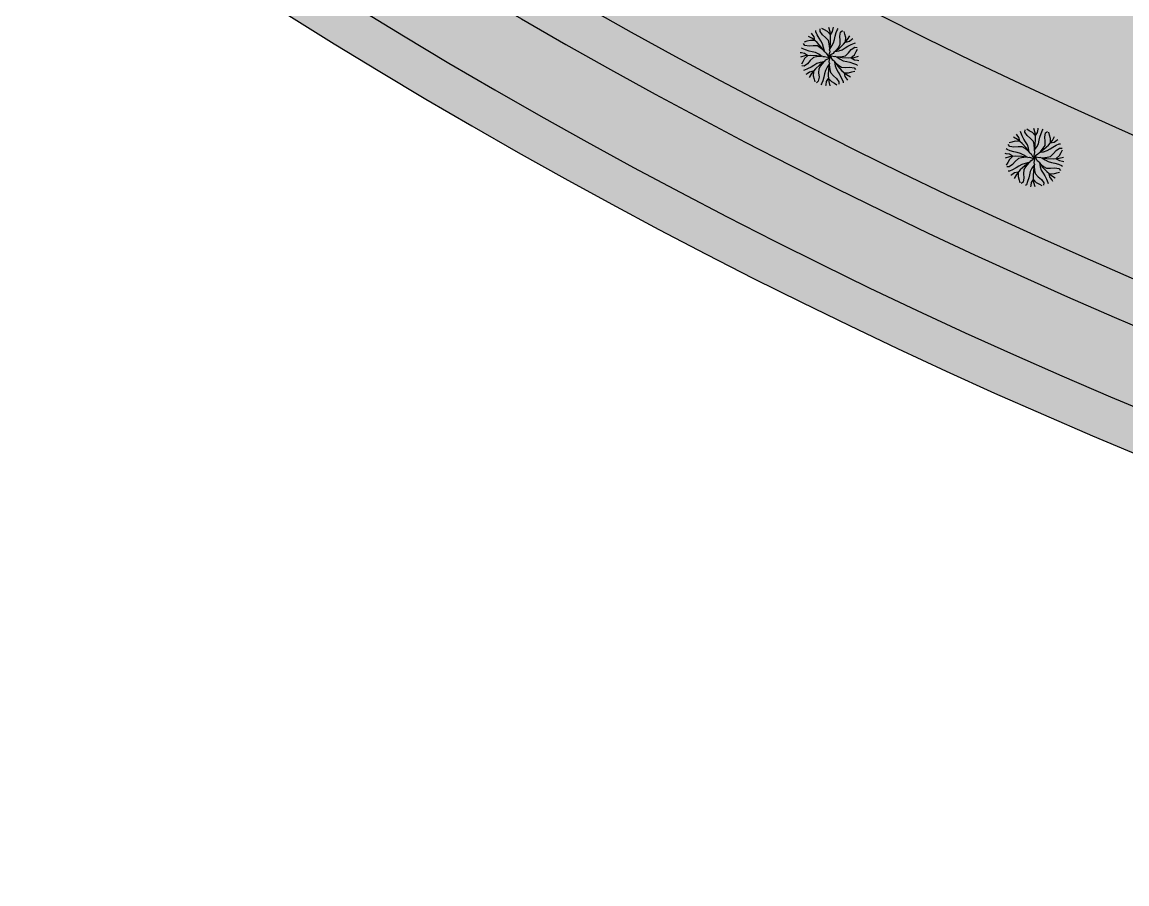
# Model space of a CAD drawing. Header units: centimetres. Extents: x 36197 to 153554, y 16793 to 70808.
# Drawn here: x 65412 to 75743, y 21696 to 29752 of the extents above; entities that cross this region are included whole.
import ezdxf

# ---------------------------------------------------------------- set-up
doc = ezdxf.new("R2010")
doc.units = ezdxf.units.CM
for name, color, linetype, transparency in [('Autocad blocks Vol.2$0$CAY', 94, 'Continuous', 0.8), ('Pemukiman', 250, 'Continuous', 0.8), ('Rel Kereta', 230, 'Continuous', 0.8), ('Tamanaa', 192, 'Continuous', 0.8)]:
    doc.layers.add(name, color=color, linetype=linetype, transparency=transparency)

# ---------------------------------------------------------------- blocks, each defined once
blk = doc.blocks.new('Autocad blocks Vol.2$0$A$C77DD64D8')
at = {"layer": 'Autocad blocks Vol.2$0$CAY'}
for p, q in [((270, 927), (267, 947)), ((340, 933), (344, 974)), ((414, 958), (373, 983)), ((468, 929), (414, 958)), ((514, 925), (493, 999)), ((556, 929), (564, 983)), ((564, 983), (568, 1003)), ((618, 912), (638, 966)), ((638, 966), (651, 983)), ((692, 921), (725, 947)), ((117, 763), (71, 751)), ((176, 780), (117, 763)), ((211, 810), (144, 848)), ((249, 777), (176, 780)), ((205, 886), (194, 903)), ((238, 842), (205, 886)), ((291, 742), (211, 810)), ((252, 780), (238, 842)), ((293, 874), (270, 927)), ((323, 816), (293, 874)), ((352, 769), (323, 816)), ((381, 875), (340, 933)), ((384, 719), (352, 769)), ((435, 829), (381, 875)), ((485, 775), (435, 829)), ((518, 875), (468, 929)), ((498, 721), (485, 775)), ((522, 821), (514, 925)), ((518, 717), (522, 821)), ((522, 875), (556, 929)), ((572, 738), (585, 796)), ((585, 796), (597, 850)), ((597, 850), (618, 912)), ((681, 851), (692, 921)), ((686, 780), (681, 851)), ((684, 707), (686, 780)), ((742, 713), (810, 792)), ((763, 886), (751, 933)), ((780, 827), (763, 886)), ((777, 754), (780, 827)), ((780, 751), (842, 765)), ((810, 792), (848, 859)), ((842, 765), (886, 798)), ((886, 798), (903, 809)), ((21, 564), (0, 568)), ((37, 638), (21, 651)), ((91, 618), (37, 638)), ((82, 692), (56, 725)), ((153, 681), (82, 692)), ((153, 597), (91, 618)), ((223, 686), (153, 681)), ((207, 585), (153, 597)), ((265, 572), (207, 585)), ((296, 684), (223, 686)), ((319, 543), (265, 572)), ((361, 666), (291, 742)), ((343, 654), (296, 684)), ((405, 604), (343, 654)), ((423, 581), (361, 666)), ((402, 660), (384, 719)), ((414, 595), (402, 660)), ((423, 581), (446, 563)), ((506, 585), (493, 535)), ((506, 642), (498, 721)), ((502, 613), (518, 717)), ((502, 613), (506, 585)), ((506, 630), (543, 684)), ((543, 684), (572, 738)), ((581, 581), (563, 557)), ((581, 581), (666, 642)), ((595, 590), (660, 601)), ((604, 598), (654, 660)), ((654, 660), (684, 707)), ((660, 601), (719, 619)), ((666, 642), (742, 713)), ((719, 619), (769, 651)), ((769, 651), (816, 681)), ((775, 518), (829, 568)), ((816, 681), (874, 710)), ((829, 568), (875, 622)), ((874, 710), (927, 733)), ((875, 622), (933, 664)), ((927, 733), (947, 736)), ((929, 535), (958, 589)), ((933, 664), (974, 659)), ((958, 589), (983, 630)), ((79, 514), (4, 493)), ((75, 556), (21, 564)), ((46, 414), (21, 373)), ((75, 468), (46, 414)), ((128, 381), (70, 340)), ((128, 522), (75, 556)), ((128, 518), (75, 468)), ((182, 522), (79, 514)), ((174, 435), (128, 381)), ((228, 485), (174, 435)), ((286, 518), (182, 522)), ((282, 498), (228, 485)), ((285, 384), (235, 352)), ((361, 506), (282, 498)), ((343, 402), (285, 384)), ((390, 502), (286, 518)), ((373, 506), (319, 543)), ((423, 423), (337, 361)), ((408, 414), (343, 402)), ((399, 405), (349, 343)), ((390, 502), (419, 506)), ((419, 506), (468, 493)), ((423, 423), (440, 446)), ((440, 446), (484, 472)), ((446, 563), (472, 519)), ((468, 493), (502, 502)), ((472, 519), (502, 502)), ((484, 472), (502, 502)), ((502, 390), (485, 286)), ((493, 535), (502, 502)), ((498, 419), (510, 468)), ((502, 390), (498, 419)), ((519, 531), (502, 502)), ((535, 510), (502, 502)), ((531, 484), (502, 502)), ((510, 468), (502, 502)), ((563, 557), (519, 531)), ((557, 440), (531, 484)), ((585, 498), (535, 510)), ((581, 423), (557, 440)), ((581, 423), (642, 337)), ((613, 502), (585, 498)), ((590, 408), (601, 343)), ((598, 399), (660, 349)), ((613, 502), (717, 485)), ((630, 498), (684, 460)), ((642, 498), (721, 506)), ((684, 460), (738, 431)), ((717, 485), (821, 481)), ((721, 506), (775, 518)), ((738, 431), (796, 419)), ((796, 419), (850, 406)), ((821, 481), (925, 489)), ((850, 406), (912, 386)), ((875, 485), (929, 535)), ((875, 481), (929, 448)), ((912, 386), (966, 365)), ((925, 489), (999, 510)), ((929, 448), (983, 440)), ((983, 440), (1003, 435)), ((70, 340), (29, 344)), ((77, 270), (56, 267)), ((129, 293), (77, 270)), ((118, 205), (100, 194)), ((162, 238), (118, 205)), ((188, 323), (129, 293)), ((194, 211), (156, 144)), ((223, 252), (162, 238)), ((235, 352), (188, 323)), ((261, 291), (194, 211)), ((226, 249), (223, 176)), ((337, 361), (261, 291)), ((320, 296), (317, 223)), ((317, 223), (323, 153)), ((349, 343), (320, 296)), ((419, 207), (406, 153)), ((431, 265), (419, 207)), ((460, 319), (431, 265)), ((498, 373), (460, 319)), ((485, 286), (481, 182)), ((498, 361), (506, 282)), ((506, 282), (518, 228)), ((518, 228), (568, 174)), ((601, 343), (619, 285)), ((619, 285), (651, 235)), ((642, 337), (713, 261)), ((651, 235), (681, 188)), ((660, 349), (707, 320)), ((707, 320), (780, 317)), ((713, 261), (792, 194)), ((751, 223), (765, 162)), ((754, 226), (827, 223)), ((780, 317), (851, 323)), ((792, 194), (859, 156)), ((827, 223), (886, 241)), ((851, 323), (921, 311)), ((886, 241), (933, 252)), ((921, 311), (947, 279)), ((966, 365), (983, 352)), ((223, 176), (241, 117)), ((241, 117), (252, 71)), ((311, 82), (279, 56)), ((323, 153), (311, 82)), ((365, 37), (352, 21)), ((386, 91), (365, 37)), ((406, 153), (386, 91)), ((440, 21), (435, 0)), ((448, 75), (440, 21)), ((481, 128), (448, 75)), ((481, 182), (489, 79)), ((485, 128), (535, 75)), ((489, 79), (510, 4)), ((535, 75), (589, 46)), ((568, 174), (622, 128)), ((589, 46), (630, 21)), ((622, 128), (664, 70)), ((664, 70), (659, 29)), ((681, 188), (710, 129)), ((710, 129), (733, 77)), ((733, 77), (736, 56)), ((765, 162), (798, 118)), ((798, 118), (809, 100))]:
    blk.add_line(p, q, dxfattribs=at)

msp = doc.modelspace()

# ---------------------------------------------------------------- hatches: boundary and pattern name
at = {"layer": 'Pemukiman', "true_color": 0x58ba48}
h = msp.add_hatch(color=85, dxfattribs=at)
h.dxf.hatch_style = 1
h.paths.add_polyline_path([(104969, 23982), (113009, 25350), (112920, 25872), (112882, 25881), (112819, 25928), (112779, 25996), (112768, 26074), (112816, 26993, -0.321038), (55925, 44356), (55629, 42906, 0.277679)])
at = {"layer": 'Pemukiman', "true_color": 0x8cd86b}
h = msp.add_hatch(color=73, dxfattribs=at)
h.dxf.hatch_style = 1
h.paths.add_polyline_path([(94313, 35173), (89072, 35186), (89069, 35146), (88962, 33579), (88166, 32723), (84171, 31862), (84456, 28175), (80952, 28302), (79217, 28776), (78849, 31450), (73594, 31042), (73524, 30585), (73471, 29800, 0.098362), (92652, 24462)])
at = {"layer": 'Rel Kereta', "true_color": 0x928178, "transparency": 33554687}
h = msp.add_hatch(color=252, dxfattribs=at)
h.dxf.hatch_style = 1
h.paths.add_polyline_path([(105230, 22506), (127360, 25793), (127384, 26200), (105161, 22900, -0.317213), (50534, 48542), (42260, 69167), (41849, 69198), (41817, 69198), (50173, 48368, 0.317358)])
at = {"layer": 'Rel Kereta', "true_color": 0x606161, "transparency": 33554687}
h = msp.add_hatch(color=251, dxfattribs=at)
h.dxf.hatch_style = 1
h.paths.add_polyline_path([(127384, 26200), (127453, 27402), (105037, 23588, -0.309326), (51894, 47610), (51194, 48777), (43049, 69079), (42869, 69120), (42260, 69167), (50534, 48542, 0.317213), (105161, 22900)])
at = {"layer": 'Rel Kereta', "true_color": 0x928178, "transparency": 33554687}
h = msp.add_hatch(color=252, dxfattribs=at)
h.dxf.hatch_style = 1
h.paths.add_polyline_path([(52236, 47817, 0.031685), (56102, 42607, -0.698583), (56193, 42756, -0.962774), (56524, 42914, -0.877474), (56953, 42902, -0.680311), (57135, 42506, -0.586323), (56950, 42176, -0.717675), (56745, 42092, -1.030255), (56410, 41930, 0.271121), (104969, 23982), (127477, 27812), (127453, 27402), (105037, 23588, -0.309326), (51894, 47610), (51194, 48777), (43049, 69079), (44028, 68858), (51475, 48959), (51770, 48229, 0.154532)])

# ---------------------------------------------------------------- linework, layer by layer
at = {"layer": 'Pemukiman'}
msp.add_arc((96498, 75411), 51094, 217.4306, 288.6251, dxfattribs=at)
at = {"layer": 'Rel Kereta', "color": 18, "true_color": 0x000000}
for radius, start in [(52344, 209.6551), (52744, 209.6251), (51245, 211.2996), (51645, 211.2996)]:
    msp.add_arc((96023, 74440), radius, start, 280.054, dxfattribs=at)

# ---------------------------------------------------------------- block references
at = {"layer": 'Tamanaa', "xscale": 0.5472235741369288, "yscale": 0.5472235741369288, "zscale": 0.5472235741369288}
for p in [(72687, 29155), (74603, 28212)]:
    msp.add_blockref('Autocad blocks Vol.2$0$A$C77DD64D8', p, dxfattribs=at)

doc.saveas('drawing.dxf')
